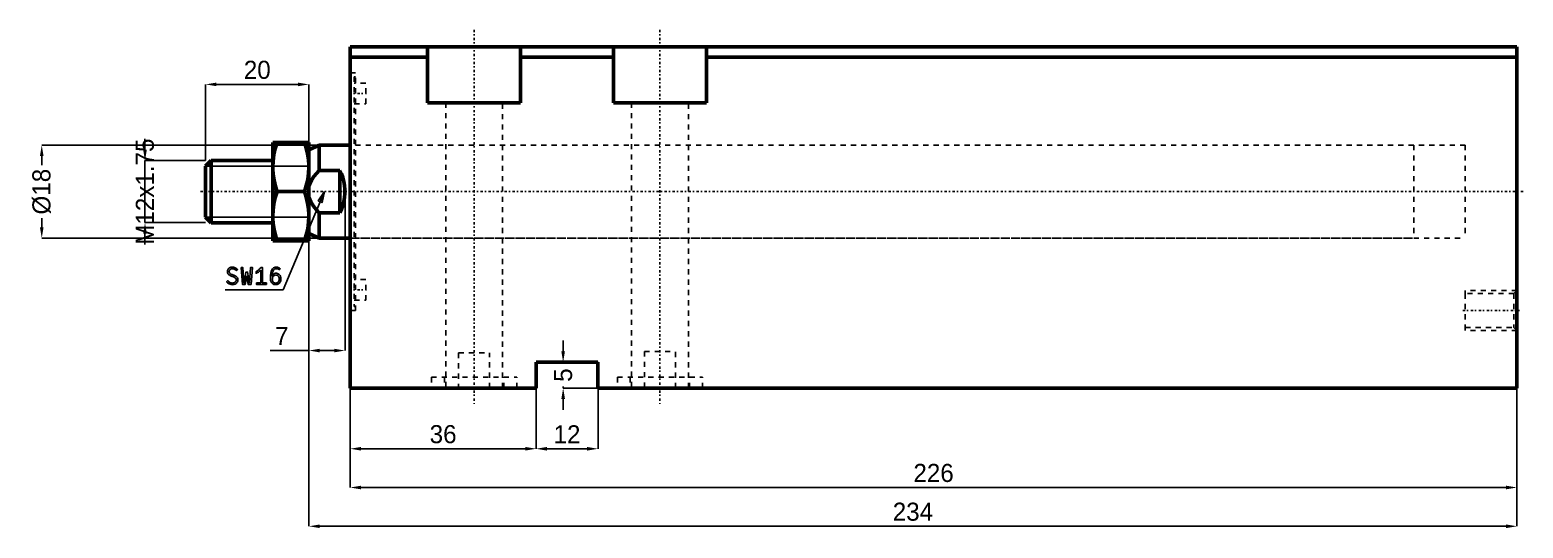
# Model space of a CAD drawing. Header units: millimetres. Extents: x -116 to 375, y -342 to 55.
# Drawn here: x 85.4 to 374.7, y -59.2 to 37.2 of the extents above; entities that cross this region are included whole.
import ezdxf

# ---------------------------------------------------------------- set-up
doc = ezdxf.new("R2010")
doc.units = ezdxf.units.MM
doc.linetypes.add('Center', pattern=[1.5, 0.45, -0.5, 0.05, -0.5])
doc.linetypes.add('Dashed', pattern=[2, 1, -1])
for name, color, linetype, lineweight in [('2d ConnectionPoints', 7, 'Continuous', 50), ('AM_0', 7, 'Continuous', 50), ('AM_5', 3, 'Continuous', 25), ('AM_7', 7, 'Center', 25), ('AM_9', 6, 'Dashed', 25)]:
    doc.layers.add(name, color=color, linetype=linetype, lineweight=lineweight)
doc.dimstyles.new('ISO-25', dxfattribs={"dimtxt": 2.5, "dimasz": 2.5, "dimexe": 1.25, "dimexo": 0.625, "dimtad": 1, "dimtxsty": 'Standard', "dimcen": 2.5, "dimadec": 0, "dimazin": 0, "dimtfac": 1, "dimtmove": 0, "dimatfit": 3, "dimfxl": 1, "dimarcsym": 0})

# ---------------------------------------------------------------- blocks, each defined once
blk = doc.blocks.new('1_JEBC_32_150ST_EX_rod_0_in_JEBC_MF_LA_32_150ST_EX_0_2')
at = {"layer": 'AM_0'}
for p, q in [((-15, 9.5), (-8, 9.5)), ((-15, 9.5), (-15, -9.5)), ((-8, 9.5), (-8, -9.5)), ((-6, 9), (-8, 8.07)), ((0, 9), (-6, 9)), ((-6, 9), (-6, 4.12)), ((-26.93, 6), (-28, 4.93)), ((-15, 6), (-26.93, 6)), ((-26.93, 6), (-26.93, -6)), ((-28, 4.93), (-28, -4.93)), ((-2, 4.12), (-6, 4.12)), ((-2, 4.12), (-2, -4.12)), ((-8.85, 0), (-14.15, 0)), ((-28, -4.93), (-26.93, -6)), ((-6, -4.12), (-2, -4.12)), ((-6, -4.12), (-6, -9)), ((-26.93, -6), (-15, -6)), ((-8, -8.07), (-6, -9)), ((-8, -9.5), (-15, -9.5)), ((-6, -9), (0, -9))]:
    blk.add_line(p, q, dxfattribs=at)
for points in [[(-14.15, 9.5), (-14.5, 8.34), (-14.77, 7.17), (-14.94, 5.97), (-15, 4.75)], [(-8, 4.75), (-8, 5.09), (-8.08, 6.2), (-8.26, 7.3), (-8.52, 8.41), (-8.85, 9.5)], [(-15, 4.75), (-15, 4.41), (-14.92, 3.3), (-14.74, 2.2), (-14.48, 1.09), (-14.15, 0)], [(-8.85, 0), (-8.5, 1.16), (-8.23, 2.33), (-8.06, 3.53), (-8, 4.75)], [(-6, 4.12), (-6.54, 3.54), (-7.03, 2.92), (-7.49, 2.24), (-7.84, 1.5), (-8, 1.04)], [(-2, -4.12), (-1.67, -3.41), (-1.41, -2.67), (-1.21, -1.91), (-1.07, -1.14), (-1.01, -0.36), (-1.01, 0.43), (-1.08, 1.21), (-1.22, 1.98), (-1.43, 2.74), (-1.7, 3.48), (-2, 4.12)], [(-14.15, 0), (-14.5, -1.16), (-14.77, -2.33), (-14.94, -3.53), (-15, -4.75)], [(-8, -4.75), (-8, -4.41), (-8.08, -3.3), (-8.26, -2.2), (-8.52, -1.09), (-8.85, 0)], [(-8, -1.04), (-7.96, -1.18), (-7.61, -2), (-7.13, -2.79), (-6.6, -3.48), (-6, -4.12)], [(-15, -4.75), (-15, -5.09), (-14.92, -6.2), (-14.74, -7.3), (-14.48, -8.41), (-14.15, -9.5)], [(-8.85, -9.5), (-8.5, -8.34), (-8.23, -7.17), (-8.06, -5.97), (-8, -4.75)]]:
    blk.add_lwpolyline(points, dxfattribs=at)
at = {"layer": 'AM_5'}
for p, q in [((-28, 4.93), (-8, 4.93)), ((-28, -4.93), (-8, -4.93))]:
    blk.add_line(p, q, dxfattribs=at)
at = {"layer": 'AM_7'}
blk.add_line((-29, 0), (227.2, 0), dxfattribs=at)
at = {"layer": 'AM_9'}
for p, q in [((216, 9), (0, 9)), ((216, 9), (216, -9)), ((0, -9), (216, -9))]:
    blk.add_line(p, q, dxfattribs=at)
blk = doc.blocks.new('2_JEBC_MF_LA_32_150ST_EX_0_body_0_in_JEBC_MF_LA_32_150ST_EX_0_2')
at = {"layer": 'AM_0'}
for p, q in [((226, 28), (0, 28)), ((0, -38), (0, 28)), ((15, 28), (15, 17.2)), ((33, 17.2), (33, 28)), ((51, 28), (51, 17.2)), ((69, 17.2), (69, 28)), ((226, -38), (226, 28)), ((15, 26), (0, 26)), ((51, 26), (33, 26)), ((226, 26), (69, 26)), ((15, 17.2), (33, 17.2)), ((51, 17.2), (69, 17.2)), ((36, -33), (36, -38)), ((48, -33), (36, -33)), ((48, -38), (48, -33)), ((36, -38), (0, -38)), ((226, -38), (48, -38))]:
    blk.add_line(p, q, dxfattribs=at)
at = {"layer": 'AM_5', "linetype": 'Dashed'}
for p, q in [((226, -19.1385), (216, -19.1385)), ((216, -19.7195), (216, -19.1385)), ((216, -26.2805), (216, -26.8615)), ((226, -26.8615), (216, -26.8615))]:
    blk.add_line(p, q, dxfattribs=at)
at = {"layer": 'AM_7'}
for p, q in [((24, 31.3), (24, -41.3)), ((60, 31.3), (60, -41.3)), ((-0.15, 19), (3.15, 19)), ((-0.15, -19), (3.15, -19)), ((215.5, -23), (226.5, -23))]:
    blk.add_line(p, q, dxfattribs=at)
at = {"layer": 'AM_9'}
for p, q in [((1, 23), (0, 23)), ((0.8, 22.25), (0.8, -22.25)), ((1, 22.25), (0.8, 22.25)), ((3, 21), (0.8, 21)), ((1, -23), (1, 23)), ((3, 17), (3, 21)), ((0.8, 17), (3, 17)), ((18.5, 17.2), (18.5, -38)), ((29.5, -38), (29.5, 17.2)), ((54.5, 17.2), (54.5, -38)), ((65.5, -38), (65.5, 17.2)), ((206, 9), (0.8, 9)), ((206, 9), (206, -9)), ((0.8, -9), (206, -9)), ((3, -17), (0.8, -17)), ((3, -21), (3, -17)), ((216, -19.7195), (216, -26.2805)), ((225.419, -19.7195), (216, -19.7195)), ((226, -19.1385), (225.419, -19.7195)), ((225.419, -19.7195), (225.419, -26.2805)), ((0, -23), (1, -23)), ((0.8, -21), (3, -21)), ((0.8, -22.25), (1, -22.25)), ((216, -26.2805), (225.419, -26.2805)), ((225.419, -26.2805), (226, -26.8615)), ((21, -31.2), (27, -31.2)), ((21, -31.2), (21, -38)), ((27, -38), (27, -31.2)), ((57, -30.9), (63, -30.9)), ((57, -30.9), (57, -38)), ((63, -38), (63, -30.9)), ((15.75, -35.9), (32.25, -35.9)), ((15.75, -35.9), (15.75, -38)), ((18.25, -35.9), (18.25, -38)), ((29.75, -38), (29.75, -35.9)), ((32.25, -38), (32.25, -35.9)), ((51.75, -35.9), (68.25, -35.9)), ((51.75, -35.9), (51.75, -38)), ((54.25, -35.9), (54.25, -38)), ((65.75, -38), (65.75, -35.9)), ((68.25, -38), (68.25, -35.9))]:
    blk.add_line(p, q, dxfattribs=at)
blk = doc.blocks.new('*D19')
at = {"layer": 'AM_5', "color": 0, "lineweight": -2}
for p, q in [((147.49, 14.86), (87.74, 14.86)), ((87.74, 12.76), (87.74, 10.99)), ((87.74, -1.04), (87.74, 0.72)), ((147.49, -3.14), (87.74, -3.14))]:
    blk.add_line(p, q, dxfattribs=at)
at = {"layer": 'AM_5', "color": 0}
for points in [[(88.09, 12.76), (87.39, 12.76), (87.74, 14.86)], [(87.39, -1.04), (88.09, -1.04), (87.74, -3.14)]]:
    blk.add_solid(points, dxfattribs=at)
at = {"layer": 'Defpoints', "color": 0}
for p in [(147.49, 14.86), (87.74, -3.14), (147.49, -3.14)]:
    blk.add_point(p, dxfattribs=at)
at = {"layer": 'AM_5', "color": 0, "insert": (87.74, 5.86), "char_height": 3.5, "attachment_point": 5, "rotation": 90}
blk.add_mtext('Ø18', dxfattribs=at)
blk = doc.blocks.new('*D20')
at = {"layer": 'AM_5', "color": 0, "lineweight": -2}
for p, q in [((107.74, 13.96), (107.74, 16.06)), ((119.49, 11.86), (107.74, 11.86)), ((107.74, 11.86), (107.74, -0.14)), ((119.49, -0.14), (107.74, -0.14)), ((107.74, -2.24), (107.74, -4.34))]:
    blk.add_line(p, q, dxfattribs=at)
at = {"layer": 'AM_5', "color": 0}
for points in [[(107.39, 13.96), (108.09, 13.96), (107.74, 11.86)], [(108.09, -2.24), (107.39, -2.24), (107.74, -0.14)]]:
    blk.add_solid(points, dxfattribs=at)
at = {"layer": 'Defpoints', "color": 0}
for p in [(119.49, 11.86), (107.74, -0.14), (119.49, -0.14)]:
    blk.add_point(p, dxfattribs=at)
at = {"layer": 'AM_5', "color": 0, "insert": (107.74, 5.86), "char_height": 3.5, "attachment_point": 5, "rotation": 90}
blk.add_mtext('M12x1.75', dxfattribs=at)
blk = doc.blocks.new('*D21')
at = {"layer": 'AM_5', "color": 0, "lineweight": -2}
for p, q in [((146.49, 5.86), (146.49, -24.89)), ((139.49, -3.14), (139.49, -24.89)), ((139.49, -24.89), (132.02, -24.89)), ((144.39, -24.89), (141.59, -24.89))]:
    blk.add_line(p, q, dxfattribs=at)
at = {"layer": 'AM_5', "color": 0}
for points in [[(141.59, -24.54), (141.59, -25.24), (139.49, -24.89)], [(144.39, -25.24), (144.39, -24.54), (146.49, -24.89)]]:
    blk.add_solid(points, dxfattribs=at)
at = {"layer": 'Defpoints', "color": 0}
for p in [(146.49, 5.86), (139.49, -3.14), (139.49, -24.89)]:
    blk.add_point(p, dxfattribs=at)
at = {"layer": 'AM_5', "color": 0, "insert": (134.24, -22.09), "char_height": 3.5, "attachment_point": 5}
blk.add_mtext('7', dxfattribs=at)
blk = doc.blocks.new('*D22')
at = {"layer": 'AM_5', "color": 0, "lineweight": -2}
for p, q in [((119.49, 11.86), (119.49, 26.61)), ((121.59, 26.61), (137.39, 26.61)), ((139.49, 14.86), (139.49, 26.61))]:
    blk.add_line(p, q, dxfattribs=at)
at = {"layer": 'AM_5', "color": 0}
for points in [[(121.59, 26.96), (121.59, 26.26), (119.49, 26.61)], [(137.39, 26.26), (137.39, 26.96), (139.49, 26.61)]]:
    blk.add_solid(points, dxfattribs=at)
at = {"layer": 'Defpoints', "color": 0}
for p in [(139.49, 26.61), (139.49, 14.86), (119.49, 11.86)]:
    blk.add_point(p, dxfattribs=at)
at = {"layer": 'AM_5', "color": 0, "insert": (129.49, 29.41), "char_height": 3.5, "attachment_point": 5}
blk.add_mtext('20', dxfattribs=at)
blk = doc.blocks.new('*D23')
at = {"layer": 'AM_5', "color": 0, "lineweight": -2}
for p, q in [((373.49, -27.14), (373.49, -51.39)), ((147.49, -32.14), (147.49, -51.39)), ((149.59, -51.39), (371.39, -51.39))]:
    blk.add_line(p, q, dxfattribs=at)
at = {"layer": 'AM_5', "color": 0}
for points in [[(149.59, -51.04), (149.59, -51.74), (147.49, -51.39)], [(371.39, -51.74), (371.39, -51.04), (373.49, -51.39)]]:
    blk.add_solid(points, dxfattribs=at)
at = {"layer": 'Defpoints', "color": 0}
for p in [(373.49, -27.14), (147.49, -32.14), (373.49, -51.39)]:
    blk.add_point(p, dxfattribs=at)
at = {"layer": 'AM_5', "color": 0, "insert": (260.49, -48.59), "char_height": 3.5, "attachment_point": 5}
blk.add_mtext('226', dxfattribs=at)
blk = doc.blocks.new('*D24')
at = {"layer": 'AM_5', "color": 0, "lineweight": -2}
for p, q in [((139.49, -3.14), (139.49, -58.89)), ((373.49, -27.14), (373.49, -58.89)), ((141.59, -58.89), (371.39, -58.89))]:
    blk.add_line(p, q, dxfattribs=at)
at = {"layer": 'AM_5', "color": 0}
for points in [[(141.59, -58.54), (141.59, -59.24), (139.49, -58.89)], [(371.39, -59.24), (371.39, -58.54), (373.49, -58.89)]]:
    blk.add_solid(points, dxfattribs=at)
at = {"layer": 'Defpoints', "color": 0}
for p in [(139.49, -3.14), (373.49, -27.14), (373.49, -58.89)]:
    blk.add_point(p, dxfattribs=at)
at = {"layer": 'AM_5', "color": 0, "insert": (256.49, -56.09), "char_height": 3.5, "attachment_point": 5}
blk.add_mtext('234', dxfattribs=at)
blk = doc.blocks.new('*D25')
at = {"layer": 'AM_5', "color": 0, "lineweight": -2}
for p, q in [((183.49, -32.14), (183.49, -43.89)), ((195.49, -32.14), (195.49, -43.89)), ((185.59, -43.89), (193.39, -43.89))]:
    blk.add_line(p, q, dxfattribs=at)
at = {"layer": 'AM_5', "color": 0}
for points in [[(185.59, -43.54), (185.59, -44.24), (183.49, -43.89)], [(193.39, -44.24), (193.39, -43.54), (195.49, -43.89)]]:
    blk.add_solid(points, dxfattribs=at)
at = {"layer": 'Defpoints', "color": 0}
for p in [(183.49, -32.14), (195.49, -32.14), (195.49, -43.89)]:
    blk.add_point(p, dxfattribs=at)
at = {"layer": 'AM_5', "color": 0, "insert": (189.49, -41.09), "char_height": 3.5, "attachment_point": 5}
blk.add_mtext('12', dxfattribs=at)
blk = doc.blocks.new('*D26')
at = {"layer": 'AM_5', "color": 0, "lineweight": -2}
for p, q in [((188.74, -25.04), (188.74, -22.94)), ((195.49, -27.14), (188.74, -27.14)), ((188.74, -27.14), (188.74, -27.43)), ((188.74, -32.14), (188.74, -31.86)), ((195.49, -32.14), (188.74, -32.14)), ((188.74, -34.24), (188.74, -36.34))]:
    blk.add_line(p, q, dxfattribs=at)
at = {"layer": 'AM_5', "color": 0}
for points in [[(188.39, -25.04), (189.09, -25.04), (188.74, -27.14)], [(189.09, -34.24), (188.39, -34.24), (188.74, -32.14)]]:
    blk.add_solid(points, dxfattribs=at)
at = {"layer": 'Defpoints', "color": 0}
for p in [(195.49, -27.14), (188.74, -32.14), (195.49, -32.14)]:
    blk.add_point(p, dxfattribs=at)
at = {"layer": 'AM_5', "color": 0, "insert": (188.74, -29.64), "char_height": 3.5, "attachment_point": 5, "rotation": 90}
blk.add_mtext('5', dxfattribs=at)
blk = doc.blocks.new('*D27')
at = {"layer": 'AM_5', "color": 0, "lineweight": -2}
for p, q in [((147.49, 5.86), (147.49, -43.89)), ((183.49, -32.14), (183.49, -43.89)), ((149.59, -43.89), (181.39, -43.89))]:
    blk.add_line(p, q, dxfattribs=at)
at = {"layer": 'AM_5', "color": 0}
for points in [[(149.59, -43.54), (149.59, -44.24), (147.49, -43.89)], [(181.39, -44.24), (181.39, -43.54), (183.49, -43.89)]]:
    blk.add_solid(points, dxfattribs=at)
at = {"layer": 'Defpoints', "color": 0}
for p in [(147.49, 5.86), (183.49, -32.14), (183.49, -43.89)]:
    blk.add_point(p, dxfattribs=at)
at = {"layer": 'AM_5', "color": 0, "insert": (165.49, -41.09), "char_height": 3.5, "attachment_point": 5}
blk.add_mtext('36', dxfattribs=at)

msp = doc.modelspace()

# ---------------------------------------------------------------- linework, layer by layer
at = {"layer": '2d ConnectionPoints'}
msp.add_point((147.488, 5.857), dxfattribs=at)
msp.add_point((147.488, 5.857), dxfattribs=at)
at = {"layer": 'AM_5'}
for p, q in [((134.488, -13.143), (142.488, 5.857)), ((123.288, -13.143), (134.488, -13.143))]:
    msp.add_line(p, q, dxfattribs=at)
for points in [[(142.488, 5.857), (142.06, 3.759), (141.286, 4.085), (142.488, 5.857)], [(123.771, -11.362), (123.771, -11.362), (123.855, -11.451), (123.982, -11.566), (123.982, -11.566), (124.109, -11.662), (124.194, -11.714), (124.194, -11.714), (124.279, -11.757), (124.411, -11.803), (124.411, -11.803), (124.547, -11.829), (124.64, -11.833), (124.64, -11.833), (124.715, -11.83), (124.826, -11.815), (124.826, -11.815), (124.935, -11.786), (125.007, -11.759), (125.007, -11.759), (125.076, -11.727), (125.169, -11.669), (125.169, -11.669), (125.251, -11.6), (125.299, -11.547), (125.299, -11.547), (125.34, -11.489), (125.385, -11.396), (125.385, -11.396), (125.409, -11.294), (125.413, -11.221), (125.413, -11.221), (125.409, -11.151), (125.386, -11.054), (125.386, -11.054), (125.344, -10.967), (125.305, -10.914), (125.305, -10.914), (125.26, -10.866), (125.185, -10.801), (125.185, -10.801), (125.102, -10.745), (125.042, -10.712), (125.042, -10.712), (124.977, -10.68), (124.863, -10.63), (124.863, -10.63), (124.732, -10.578), (124.635, -10.541), (124.453, -10.473), (124.453, -10.473), (124.372, -10.439), (124.258, -10.386), (124.258, -10.386), (124.155, -10.332), (124.091, -10.295), (124.091, -10.295), (124.032, -10.255), (123.949, -10.183), (123.949, -10.183), (123.874, -10.097), (123.829, -10.033), (123.829, -10.033), (123.789, -9.961), (123.746, -9.842), (123.746, -9.842), (123.723, -9.707), (123.718, -9.608), (123.718, -9.608), (123.723, -9.512), (123.746, -9.376), (123.746, -9.376), (123.789, -9.249), (123.829, -9.169), (123.829, -9.169), (123.877, -9.095), (123.965, -8.997), (123.965, -8.997), (124.073, -8.913), (124.155, -8.866), (124.155, -8.866), (124.245, -8.826), (124.393, -8.783), (124.393, -8.783), (124.556, -8.76), (124.674, -8.755), (124.674, -8.755), (124.761, -8.757), (124.884, -8.769), (124.884, -8.769), (124.997, -8.791), (125.067, -8.811), (125.067, -8.811), (125.134, -8.835), (125.229, -8.877), (125.229, -8.877), (125.317, -8.926), (125.372, -8.963), (125.372, -8.963), (125.427, -9.004), (125.512, -9.075), (125.512, -9.075), (125.602, -9.157), (125.663, -9.217), (125.434, -9.42), (125.434, -9.42), (125.368, -9.35), (125.262, -9.261), (125.262, -9.261), (125.148, -9.187), (125.066, -9.148), (125.066, -9.148), (124.983, -9.115), (124.859, -9.08), (124.859, -9.08), (124.737, -9.061), (124.656, -9.058), (124.656, -9.058), (124.587, -9.061), (124.491, -9.075), (124.491, -9.075), (124.402, -9.102), (124.346, -9.127), (124.346, -9.127), (124.295, -9.157), (124.227, -9.211), (124.227, -9.211), (124.17, -9.274), (124.138, -9.322), (124.138, -9.322), (124.111, -9.373), (124.083, -9.456), (124.083, -9.456), (124.067, -9.545), (124.064, -9.608), (124.064, -9.608), (124.068, -9.682), (124.09, -9.783), (124.09, -9.783), (124.13, -9.872), (124.166, -9.925), (124.166, -9.925), (124.209, -9.973), (124.281, -10.037), (124.281, -10.037), (124.362, -10.092), (124.421, -10.124), (124.421, -10.124), (124.487, -10.154), (124.6, -10.202), (124.6, -10.202), (124.734, -10.254), (124.833, -10.291), (124.833, -10.291), (124.947, -10.333), (125.099, -10.394), (125.099, -10.394), (125.231, -10.452), (125.306, -10.489), (125.306, -10.489), (125.375, -10.528), (125.471, -10.599), (125.471, -10.599), (125.557, -10.682), (125.609, -10.746), (125.609, -10.746), (125.654, -10.816), (125.703, -10.936), (125.703, -10.936), (125.729, -11.073), (125.734, -11.174), (125.734, -11.174), (125.729, -11.279), (125.7, -11.43), (125.7, -11.43), (125.648, -11.573), (125.6, -11.663), (125.6, -11.663), (125.542, -11.747), (125.438, -11.86), (125.438, -11.86), (125.315, -11.957), (125.222, -12.012), (125.222, -12.012), (125.122, -12.058), (124.961, -12.108), (124.961, -12.108), (124.787, -12.135), (124.665, -12.14), (124.665, -12.14), (124.414, -12.117), (124.065, -11.996), (124.065, -11.996), (123.747, -11.771), (123.552, -11.563), (123.771, -11.362)], [(126.348, -8.794), (126.693, -8.794), (126.907, -11.779), (126.953, -11.801), (127.299, -9.713), (127.613, -9.713), (127.954, -11.801), (128.008, -11.779), (128.204, -8.794), (128.559, -8.794), (128.277, -12.093), (127.724, -12.093), (127.472, -10.5), (127.472, -10.468), (127.444, -10.468), (127.444, -10.5), (127.155, -12.093), (126.621, -12.093), (126.348, -8.794)], [(129.314, -11.801), (130.151, -11.801), (130.151, -9.34), (130.151, -9.34), (130.106, -9.385), (130.03, -9.456), (130.03, -9.456), (129.943, -9.53), (129.88, -9.581), (129.88, -9.581), (129.815, -9.632), (129.715, -9.704), (129.715, -9.704), (129.615, -9.771), (129.548, -9.813), (129.548, -9.813), (129.483, -9.851), (129.392, -9.897), (129.392, -9.897), (129.309, -9.93), (129.259, -9.945), (129.259, -9.599), (129.259, -9.599), (129.321, -9.57), (129.419, -9.514), (129.419, -9.514), (129.523, -9.443), (129.595, -9.389), (129.595, -9.389), (129.667, -9.33), (129.772, -9.24), (129.772, -9.24), (129.874, -9.145), (129.939, -9.081), (129.939, -9.081), (130.001, -9.017), (130.084, -8.927), (130.084, -8.927), (130.156, -8.845), (130.196, -8.794), (130.488, -8.794), (130.488, -11.801), (131.247, -11.801), (131.247, -12.093), (129.314, -12.093), (129.314, -11.801)], [(133.065, -12.12), (133.065, -12.12), (132.911, -12.113), (132.706, -12.075), (132.706, -12.075), (132.532, -12.006), (132.433, -11.941), (132.433, -11.941), (132.348, -11.865), (132.24, -11.73), (132.24, -11.73), (132.157, -11.573), (132.116, -11.455), (132.116, -11.455), (132.084, -11.326), (132.049, -11.114), (132.049, -11.114), (132.031, -10.879), (132.027, -10.709), (132.027, -10.709), (132.038, -10.361), (132.096, -9.897), (132.096, -9.897), (132.203, -9.504), (132.301, -9.281), (132.301, -9.281), (132.424, -9.094), (132.654, -8.892), (132.654, -8.892), (132.942, -8.783), (133.165, -8.762), (133.165, -8.762), (133.272, -8.765), (133.419, -8.782), (133.419, -8.782), (133.549, -8.813), (133.627, -8.842), (133.627, -8.842), (133.698, -8.876), (133.799, -8.934), (133.799, -8.934), (133.891, -9.003), (133.947, -9.053), (133.697, -9.258), (133.697, -9.258), (133.665, -9.22), (133.607, -9.17), (133.607, -9.17), (133.538, -9.127), (133.487, -9.102), (133.487, -9.102), (133.43, -9.081), (133.339, -9.059), (133.339, -9.059), (133.237, -9.046), (133.165, -9.044), (133.165, -9.044), (133.05, -9.053), (132.897, -9.1), (132.897, -9.1), (132.768, -9.187), (132.695, -9.267), (132.695, -9.267), (132.631, -9.359), (132.552, -9.509), (132.552, -9.509), (132.492, -9.671), (132.462, -9.787), (132.462, -9.787), (132.438, -9.908), (132.408, -10.099), (132.408, -10.099), (132.385, -10.301), (132.373, -10.441), (132.373, -10.441), (132.424, -10.343), (132.51, -10.215), (132.51, -10.215), (132.607, -10.109), (132.679, -10.051), (132.679, -10.051), (132.756, -10.003), (132.88, -9.951), (132.88, -9.951), (133.014, -9.923), (133.11, -9.918), (133.11, -9.918), (133.223, -9.924), (133.382, -9.957), (133.382, -9.957), (133.529, -10.019), (133.62, -10.076), (133.62, -10.076), (133.704, -10.143), (133.815, -10.26), (133.815, -10.26), (133.908, -10.395), (133.96, -10.496), (133.96, -10.496), (134.003, -10.602), (134.049, -10.766), (134.049, -10.766), (134.075, -10.938), (134.079, -11.055), (134.079, -11.055), (134.074, -11.178), (134.047, -11.351), (134.047, -11.351), (133.996, -11.512), (133.949, -11.611), (133.949, -11.611), (133.892, -11.704), (133.792, -11.826), (133.792, -11.826), (133.674, -11.929), (133.586, -11.987), (133.586, -11.987), (133.491, -12.035), (133.339, -12.087), (133.339, -12.087), (133.178, -12.115), (133.065, -12.12)], [(133.069, -11.833), (133.069, -11.833), (133.151, -11.829), (133.265, -11.808), (133.265, -11.808), (133.366, -11.769), (133.428, -11.733), (133.428, -11.733), (133.483, -11.69), (133.556, -11.613), (133.556, -11.613), (133.616, -11.523), (133.649, -11.455), (133.649, -11.455), (133.676, -11.381), (133.706, -11.262), (133.706, -11.262), (133.721, -11.133), (133.724, -11.042), (133.724, -11.042), (133.722, -10.956), (133.707, -10.834), (133.707, -10.834), (133.679, -10.72), (133.654, -10.648), (133.654, -10.648), (133.623, -10.581), (133.566, -10.491), (133.566, -10.491), (133.496, -10.414), (133.442, -10.37), (133.442, -10.37), (133.383, -10.334), (133.285, -10.294), (133.285, -10.294), (133.176, -10.272), (133.097, -10.268), (133.097, -10.268), (133.014, -10.272), (132.899, -10.295), (132.899, -10.295), (132.794, -10.338), (132.729, -10.377), (132.729, -10.377), (132.67, -10.424), (132.591, -10.506), (132.591, -10.506), (132.526, -10.602), (132.489, -10.674), (132.489, -10.674), (132.459, -10.751), (132.426, -10.874), (132.426, -10.874), (132.408, -11.004), (132.405, -11.096), (132.405, -11.096), (132.408, -11.18), (132.424, -11.298), (132.424, -11.298), (132.454, -11.409), (132.482, -11.477), (132.482, -11.477), (132.516, -11.541), (132.578, -11.626), (132.578, -11.626), (132.652, -11.698), (132.709, -11.739), (132.709, -11.739), (132.771, -11.773), (132.873, -11.81), (132.873, -11.81), (132.987, -11.83), (133.069, -11.833)]]:
    msp.add_lwpolyline(points, dxfattribs=at)

# ---------------------------------------------------------------- block references
for name in ['2_JEBC_MF_LA_32_150ST_EX_0_body_0_in_JEBC_MF_LA_32_150ST_EX_0_2', '1_JEBC_32_150ST_EX_rod_0_in_JEBC_MF_LA_32_150ST_EX_0_2']:
    msp.add_blockref(name, (147.488, 5.857))

# ---------------------------------------------------------------- dimensions: what is measured, and where the dimension line sits
for base, p1, p2, text, picture, middle in [((139.488, 26.607), (119.488, 11.857), (139.488, 14.857), '20', '*D22', (129.488, 26.607)), ((139.488, -24.893), (146.488, 5.857), (139.488, -3.143), '7', '*D21', (134.238, -24.893)), ((183.488, -43.893), (147.488, 5.857), (183.488, -32.143), '36', '*D27', (165.488, -43.893)), ((373.488, -58.893), (139.488, -3.143), (373.488, -27.143), '234', '*D24', (256.488, -58.893)), ((373.488, -51.393), (147.488, -32.143), (373.488, -27.143), '226', '*D23', (260.488, -51.393)), ((195.488, -43.893), (183.488, -32.143), (195.488, -32.143), '12', '*D25', (189.488, -43.893))]:
    dim = msp.add_linear_dim(base=base, p1=p1, p2=p2, text=text, dimstyle='ISO-25', override={"dimtxt": 3.5, "dimasz": 2.1, "dimexe": 0, "dimexo": 0, "dimgap": 1.05}, dxfattribs=at)
    dim.commit()
    dim.dimension.update_dxf_attribs({"geometry": picture, "text_midpoint": middle, "dimtype": 160})
for base, p1, p2, text, picture, middle in [((87.738, -3.143), (147.488, 14.857), (147.488, -3.143), 'Ø18', '*D19', (87.738, 5.857)), ((107.738, -0.143), (119.488, 11.857), (119.488, -0.143), 'M12x1.75', '*D20', (107.738, 5.857)), ((188.738, -32.143), (195.488, -27.143), (195.488, -32.143), '5', '*D26', (188.738, -29.643))]:
    dim = msp.add_linear_dim(base=base, p1=p1, p2=p2, angle=90, text=text, dimstyle='ISO-25', override={"dimtxt": 3.5, "dimasz": 2.1, "dimexe": 0, "dimexo": 0, "dimgap": 1.05}, dxfattribs=at)
    dim.commit()
    dim.dimension.update_dxf_attribs({"geometry": picture, "text_midpoint": middle, "dimtype": 160, "text_rotation": 90})

doc.saveas('drawing.dxf')
